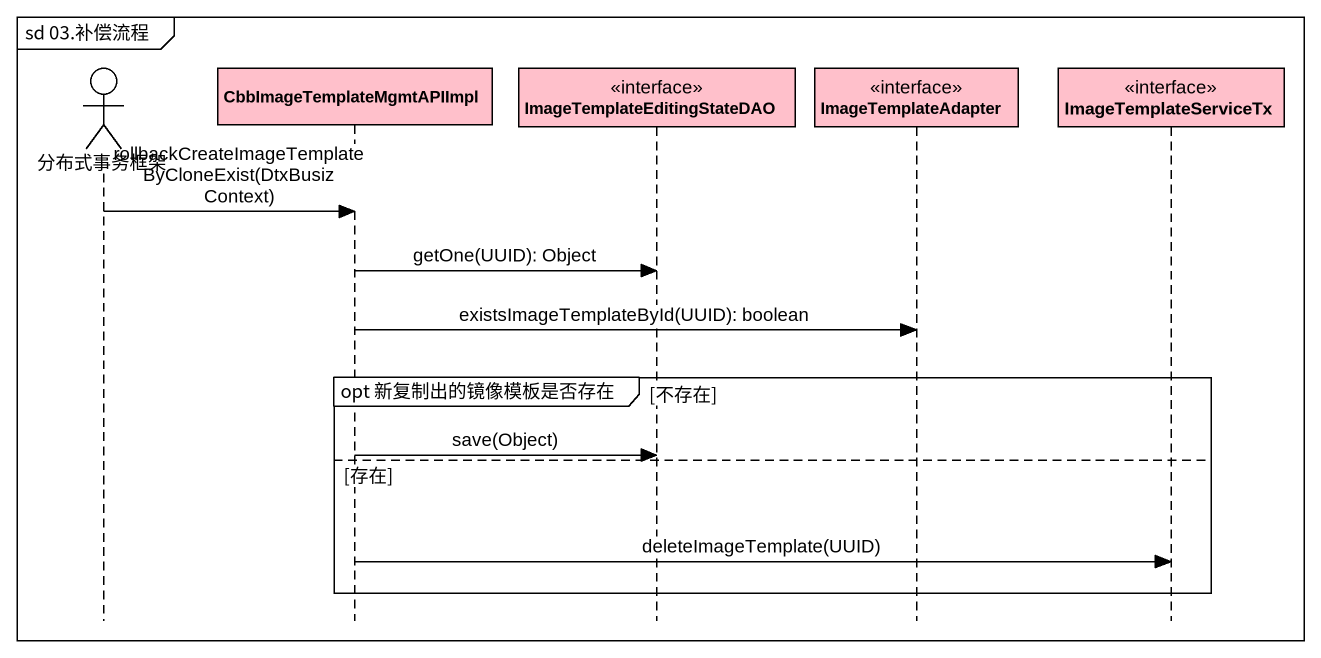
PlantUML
@startuml
mainframe sd 03.补偿流程
hide footbox
actor 分布式事务框架 #FFFFFF
participant CbbImageTemplateMgmtAPIImpl #FFC0CB
participant ImageTemplateEditingStateDAO <<interface>> #FFC0CB
participant ImageTemplateAdapter <<interface>> #FFC0CB
participant ImageTemplateServiceTx <<interface>> #FFC0CB

分布式事务框架 -> CbbImageTemplateMgmtAPIImpl : rollbackCreateImageTemplateByCloneExist(DtxBusizContext)
CbbImageTemplateMgmtAPIImpl -> ImageTemplateEditingStateDAO : getOne(UUID): Object
CbbImageTemplateMgmtAPIImpl -> ImageTemplateAdapter : existsImageTemplateById(UUID): boolean
group opt 新复制出的镜像模板是否存在 [不存在]
  CbbImageTemplateMgmtAPIImpl -> ImageTemplateEditingStateDAO : save(Object)
else 存在
  CbbImageTemplateMgmtAPIImpl -> ImageTemplateServiceTx : deleteImageTemplate(UUID)
end
@enduml
